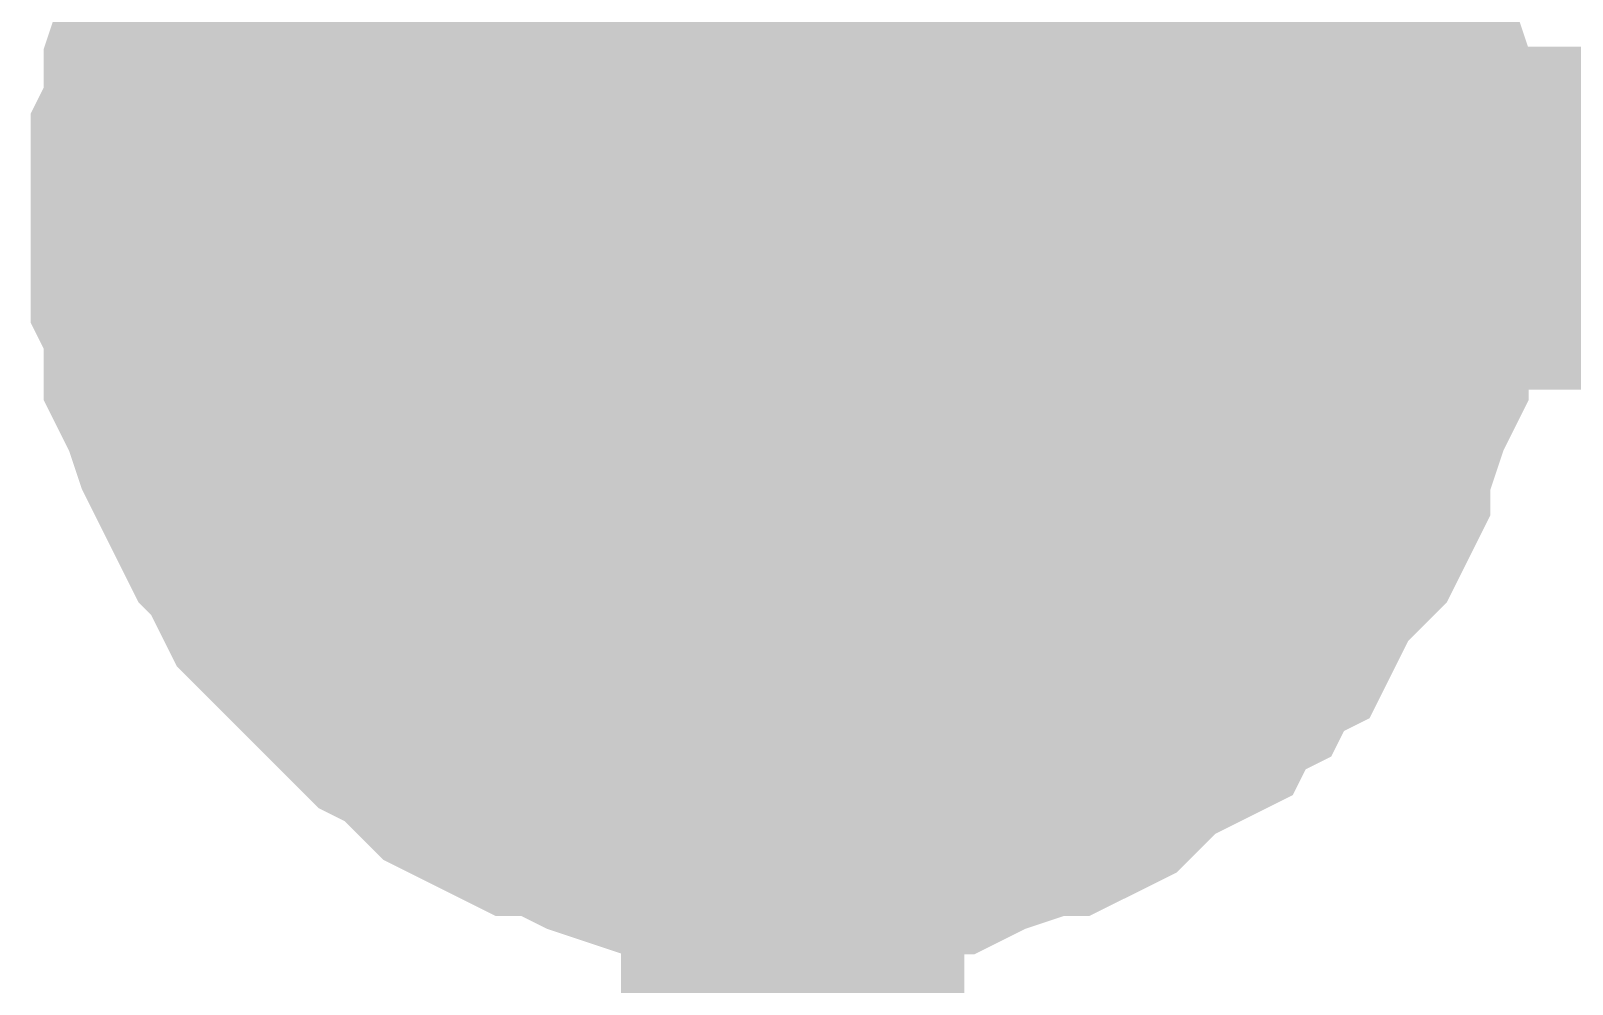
# Model space of a CAD drawing. Header units: inches. Extents: x 0 to 17, y 0 to 11.7.
# Drawn here: x 7.9237 to 7.9767, y 1.5733 to 1.6061 of the extents above; entities that cross this region are included whole.
import ezdxf

# ---------------------------------------------------------------- set-up
doc = ezdxf.new("R2010")
doc.units = ezdxf.units.IN
doc.header["$MEASUREMENT"] = 0
doc.layers.add('Sheet', color=255, linetype='Continuous')

msp = doc.modelspace()

# ---------------------------------------------------------------- linework, layer by layer
at = {"layer": 'Sheet'}
for points in [[(8.349847, 1.699768, 0.0118, 0.0118, 0), (8.349847, 1.599652, 0.0118, 0.0118, 0), (7.949904, 1.599652, 0.0118, 0.0118, 0), (7.949904, 1.699768, 0.0118, 0.0118, 0)], [(7.92962, 1.599652, 0.0118, 0.0118, 0), (7.92962, 1.600534, 0.0118, 0.0118, 0), (7.92962, 1.601857, 0.0118, 0.0118, 0), (7.930061, 1.602739, 0.0118, 0.0118, 0), (7.930061, 1.603621, 0.0118, 0.0118, 0), (7.930061, 1.604503, 0.0118, 0.0118, 0), (7.930502, 1.605826, 0.0118, 0.0118, 0), (7.930943, 1.606708, 0.0118, 0.0118, 0), (7.931384, 1.607591, 0.0118, 0.0118, 0), (7.931825, 1.608473, 0.0118, 0.0118, 0), (7.932266, 1.609355, 0.0118, 0.0118, 0), (7.932707, 1.610237, 0.0118, 0.0118, 0), (7.933148, 1.611119, 0.0118, 0.0118, 0), (7.933589, 1.61156, 0.0118, 0.0118, 0), (7.934471, 1.612442, 0.0118, 0.0118, 0)], [(7.92962, 1.599652, 0.0118, 0.0118, 0), (7.92962, 1.600534, 0.0118, 0.0118, 0), (7.92962, 1.601857, 0.0118, 0.0118, 0), (7.930061, 1.602739, 0.0118, 0.0118, 0), (7.930061, 1.603621, 0.0118, 0.0118, 0), (7.930061, 1.604503, 0.0118, 0.0118, 0), (7.930502, 1.605826, 0.0118, 0.0118, 0), (7.930943, 1.606708, 0.0118, 0.0118, 0), (7.931384, 1.607591, 0.0118, 0.0118, 0), (7.931825, 1.608473, 0.0118, 0.0118, 0), (7.932266, 1.609355, 0.0118, 0.0118, 0), (7.932707, 1.610237, 0.0118, 0.0118, 0), (7.933148, 1.611119, 0.0118, 0.0118, 0), (7.933589, 1.61156, 0.0118, 0.0118, 0), (7.934471, 1.612442, 0.0118, 0.0118, 0)], [(7.92962, 1.599652, 0.0118, 0.0118, 0), (7.92962, 1.600534, 0.0118, 0.0118, 0), (7.92962, 1.601857, 0.0118, 0.0118, 0), (7.930061, 1.602739, 0.0118, 0.0118, 0), (7.930061, 1.603621, 0.0118, 0.0118, 0), (7.930061, 1.604503, 0.0118, 0.0118, 0), (7.930502, 1.605826, 0.0118, 0.0118, 0), (7.930943, 1.606708, 0.0118, 0.0118, 0), (7.931384, 1.607591, 0.0118, 0.0118, 0), (7.931825, 1.608473, 0.0118, 0.0118, 0), (7.932266, 1.609355, 0.0118, 0.0118, 0), (7.932707, 1.610237, 0.0118, 0.0118, 0), (7.933148, 1.611119, 0.0118, 0.0118, 0), (7.933589, 1.61156, 0.0118, 0.0118, 0), (7.934471, 1.612442, 0.0118, 0.0118, 0)], [(7.92962, 1.599652, 0.0118, 0.0118, 0), (7.92962, 1.600534, 0.0118, 0.0118, 0), (7.92962, 1.601857, 0.0118, 0.0118, 0), (7.930061, 1.602739, 0.0118, 0.0118, 0), (7.930061, 1.603621, 0.0118, 0.0118, 0), (7.930061, 1.604503, 0.0118, 0.0118, 0), (7.930502, 1.605826, 0.0118, 0.0118, 0), (7.930943, 1.606708, 0.0118, 0.0118, 0), (7.931384, 1.607591, 0.0118, 0.0118, 0), (7.931825, 1.608473, 0.0118, 0.0118, 0), (7.932266, 1.609355, 0.0118, 0.0118, 0), (7.932707, 1.610237, 0.0118, 0.0118, 0), (7.933148, 1.611119, 0.0118, 0.0118, 0), (7.933589, 1.61156, 0.0118, 0.0118, 0), (7.934471, 1.612442, 0.0118, 0.0118, 0)], [(7.965337, 1.612442, 0.0118, 0.0118, 0), (7.965778, 1.61156, 0.0118, 0.0118, 0), (7.966219, 1.611119, 0.0118, 0.0118, 0), (7.967101, 1.610237, 0.0118, 0.0118, 0), (7.967542, 1.609355, 0.0118, 0.0118, 0), (7.967983, 1.608473, 0.0118, 0.0118, 0), (7.967983, 1.607591, 0.0118, 0.0118, 0), (7.968424, 1.606708, 0.0118, 0.0118, 0), (7.968865, 1.605826, 0.0118, 0.0118, 0), (7.969306, 1.604503, 0.0118, 0.0118, 0), (7.969306, 1.603621, 0.0118, 0.0118, 0), (7.969306, 1.602739, 0.0118, 0.0118, 0), (7.969747, 1.601857, 0.0118, 0.0118, 0), (7.969747, 1.600534, 0.0118, 0.0118, 0), (7.969747, 1.599652, 0.0118, 0.0118, 0)], [(7.965337, 1.612442, 0.0118, 0.0118, 0), (7.965778, 1.61156, 0.0118, 0.0118, 0), (7.966219, 1.611119, 0.0118, 0.0118, 0), (7.967101, 1.610237, 0.0118, 0.0118, 0), (7.967542, 1.609355, 0.0118, 0.0118, 0), (7.967983, 1.608473, 0.0118, 0.0118, 0), (7.967983, 1.607591, 0.0118, 0.0118, 0), (7.968424, 1.606708, 0.0118, 0.0118, 0), (7.968865, 1.605826, 0.0118, 0.0118, 0), (7.969306, 1.604503, 0.0118, 0.0118, 0), (7.969306, 1.603621, 0.0118, 0.0118, 0), (7.969306, 1.602739, 0.0118, 0.0118, 0), (7.969747, 1.601857, 0.0118, 0.0118, 0), (7.969747, 1.600534, 0.0118, 0.0118, 0), (7.969747, 1.599652, 0.0118, 0.0118, 0)], [(7.965337, 1.612442, 0.0118, 0.0118, 0), (7.965778, 1.61156, 0.0118, 0.0118, 0), (7.966219, 1.611119, 0.0118, 0.0118, 0), (7.967101, 1.610237, 0.0118, 0.0118, 0), (7.967542, 1.609355, 0.0118, 0.0118, 0), (7.967983, 1.608473, 0.0118, 0.0118, 0), (7.967983, 1.607591, 0.0118, 0.0118, 0), (7.968424, 1.606708, 0.0118, 0.0118, 0), (7.968865, 1.605826, 0.0118, 0.0118, 0), (7.969306, 1.604503, 0.0118, 0.0118, 0), (7.969306, 1.603621, 0.0118, 0.0118, 0), (7.969306, 1.602739, 0.0118, 0.0118, 0), (7.969747, 1.601857, 0.0118, 0.0118, 0), (7.969747, 1.600534, 0.0118, 0.0118, 0), (7.969747, 1.599652, 0.0118, 0.0118, 0)], [(7.965337, 1.612442, 0.0118, 0.0118, 0), (7.965778, 1.61156, 0.0118, 0.0118, 0), (7.966219, 1.611119, 0.0118, 0.0118, 0), (7.967101, 1.610237, 0.0118, 0.0118, 0), (7.967542, 1.609355, 0.0118, 0.0118, 0), (7.967983, 1.608473, 0.0118, 0.0118, 0), (7.967983, 1.607591, 0.0118, 0.0118, 0), (7.968424, 1.606708, 0.0118, 0.0118, 0), (7.968865, 1.605826, 0.0118, 0.0118, 0), (7.969306, 1.604503, 0.0118, 0.0118, 0), (7.969306, 1.603621, 0.0118, 0.0118, 0), (7.969306, 1.602739, 0.0118, 0.0118, 0), (7.969747, 1.601857, 0.0118, 0.0118, 0), (7.969747, 1.600534, 0.0118, 0.0118, 0), (7.969747, 1.599652, 0.0118, 0.0118, 0)], [(7.92962, 1.599652, 0.0039, 0.0039, 0), (7.92962, 1.600534, 0.0039, 0.0039, 0), (7.92962, 1.601857, 0.0039, 0.0039, 0), (7.930061, 1.602739, 0.0039, 0.0039, 0), (7.930061, 1.603621, 0.0039, 0.0039, 0), (7.930061, 1.604503, 0.0039, 0.0039, 0), (7.930502, 1.605826, 0.0039, 0.0039, 0), (7.930943, 1.606708, 0.0039, 0.0039, 0), (7.931384, 1.607591, 0.0039, 0.0039, 0), (7.931825, 1.608473, 0.0039, 0.0039, 0)], [(7.92962, 1.599652, 0.0039, 0.0039, 0), (7.92962, 1.600534, 0.0039, 0.0039, 0), (7.92962, 1.601857, 0.0039, 0.0039, 0), (7.930061, 1.602739, 0.0039, 0.0039, 0), (7.930061, 1.603621, 0.0039, 0.0039, 0), (7.930061, 1.604503, 0.0039, 0.0039, 0), (7.930502, 1.605826, 0.0039, 0.0039, 0), (7.930943, 1.606708, 0.0039, 0.0039, 0), (7.931384, 1.607591, 0.0039, 0.0039, 0), (7.931825, 1.608473, 0.0039, 0.0039, 0)], [(7.92962, 1.599652, 0.0039, 0.0039, 0), (7.92962, 1.600534, 0.0039, 0.0039, 0), (7.92962, 1.601857, 0.0039, 0.0039, 0), (7.930061, 1.602739, 0.0039, 0.0039, 0), (7.930061, 1.603621, 0.0039, 0.0039, 0), (7.930061, 1.604503, 0.0039, 0.0039, 0), (7.930502, 1.605826, 0.0039, 0.0039, 0), (7.930943, 1.606708, 0.0039, 0.0039, 0), (7.931384, 1.607591, 0.0039, 0.0039, 0), (7.931825, 1.608473, 0.0039, 0.0039, 0)], [(7.92962, 1.599652, 0.0039, 0.0039, 0), (7.92962, 1.600534, 0.0039, 0.0039, 0), (7.92962, 1.601857, 0.0039, 0.0039, 0), (7.930061, 1.602739, 0.0039, 0.0039, 0), (7.930061, 1.603621, 0.0039, 0.0039, 0), (7.930061, 1.604503, 0.0039, 0.0039, 0), (7.930502, 1.605826, 0.0039, 0.0039, 0), (7.930943, 1.606708, 0.0039, 0.0039, 0), (7.931384, 1.607591, 0.0039, 0.0039, 0), (7.931825, 1.608473, 0.0039, 0.0039, 0)], [(7.967983, 1.608473, 0.0039, 0.0039, 0), (7.967983, 1.607591, 0.0039, 0.0039, 0), (7.968424, 1.606708, 0.0039, 0.0039, 0), (7.968865, 1.605826, 0.0039, 0.0039, 0), (7.969306, 1.604503, 0.0039, 0.0039, 0), (7.969306, 1.603621, 0.0039, 0.0039, 0), (7.969306, 1.602739, 0.0039, 0.0039, 0), (7.969747, 1.601857, 0.0039, 0.0039, 0), (7.969747, 1.600534, 0.0039, 0.0039, 0), (7.969747, 1.599652, 0.0039, 0.0039, 0)], [(7.967983, 1.608473, 0.0039, 0.0039, 0), (7.967983, 1.607591, 0.0039, 0.0039, 0), (7.968424, 1.606708, 0.0039, 0.0039, 0), (7.968865, 1.605826, 0.0039, 0.0039, 0), (7.969306, 1.604503, 0.0039, 0.0039, 0), (7.969306, 1.603621, 0.0039, 0.0039, 0), (7.969306, 1.602739, 0.0039, 0.0039, 0), (7.969747, 1.601857, 0.0039, 0.0039, 0), (7.969747, 1.600534, 0.0039, 0.0039, 0), (7.969747, 1.599652, 0.0039, 0.0039, 0)], [(7.967983, 1.608473, 0.0039, 0.0039, 0), (7.967983, 1.607591, 0.0039, 0.0039, 0), (7.968424, 1.606708, 0.0039, 0.0039, 0), (7.968865, 1.605826, 0.0039, 0.0039, 0), (7.969306, 1.604503, 0.0039, 0.0039, 0), (7.969306, 1.603621, 0.0039, 0.0039, 0), (7.969306, 1.602739, 0.0039, 0.0039, 0), (7.969747, 1.601857, 0.0039, 0.0039, 0), (7.969747, 1.600534, 0.0039, 0.0039, 0), (7.969747, 1.599652, 0.0039, 0.0039, 0)], [(7.967983, 1.608473, 0.0039, 0.0039, 0), (7.967983, 1.607591, 0.0039, 0.0039, 0), (7.968424, 1.606708, 0.0039, 0.0039, 0), (7.968865, 1.605826, 0.0039, 0.0039, 0), (7.969306, 1.604503, 0.0039, 0.0039, 0), (7.969306, 1.603621, 0.0039, 0.0039, 0), (7.969306, 1.602739, 0.0039, 0.0039, 0), (7.969747, 1.601857, 0.0039, 0.0039, 0), (7.969747, 1.600534, 0.0039, 0.0039, 0), (7.969747, 1.599652, 0.0039, 0.0039, 0)], [(7.949904, 1.579805, 0.0118, 0.0118, 0), (7.949022, 1.579805, 0.0118, 0.0118, 0), (7.947699, 1.579805, 0.0118, 0.0118, 0), (7.946817, 1.580246, 0.0118, 0.0118, 0), (7.945936, 1.580246, 0.0118, 0.0118, 0), (7.945054, 1.580246, 0.0118, 0.0118, 0), (7.943731, 1.580687, 0.0118, 0.0118, 0), (7.942849, 1.581128, 0.0118, 0.0118, 0), (7.941967, 1.581569, 0.0118, 0.0118, 0), (7.941085, 1.581569, 0.0118, 0.0118, 0), (7.940203, 1.58201, 0.0118, 0.0118, 0), (7.939321, 1.582451, 0.0118, 0.0118, 0), (7.938439, 1.583333, 0.0118, 0.0118, 0), (7.937998, 1.583774, 0.0118, 0.0118, 0), (7.937117, 1.584215, 0.0118, 0.0118, 0), (7.936235, 1.585097, 0.0118, 0.0118, 0), (7.935794, 1.585539, 0.0118, 0.0118, 0), (7.934912, 1.586421, 0.0118, 0.0118, 0), (7.934471, 1.586862, 0.0118, 0.0118, 0), (7.933589, 1.587744, 0.0118, 0.0118, 0), (7.933148, 1.588626, 0.0118, 0.0118, 0), (7.932707, 1.589508, 0.0118, 0.0118, 0), (7.932266, 1.589949, 0.0118, 0.0118, 0), (7.931825, 1.590831, 0.0118, 0.0118, 0), (7.931384, 1.591713, 0.0118, 0.0118, 0), (7.930943, 1.592595, 0.0118, 0.0118, 0), (7.930502, 1.593918, 0.0118, 0.0118, 0), (7.930061, 1.5948, 0.0118, 0.0118, 0), (7.930061, 1.595682, 0.0118, 0.0118, 0), (7.930061, 1.596565, 0.0118, 0.0118, 0), (7.92962, 1.597447, 0.0118, 0.0118, 0), (7.92962, 1.59877, 0.0118, 0.0118, 0), (7.92962, 1.599652, 0.0118, 0.0118, 0)], [(7.92962, 1.599652, 0.0118, 0.0118, 0), (7.92962, 1.599652, 0.0118, 0.0118, 0)], [(7.949904, 1.579805, 0.0118, 0.0118, 0), (7.949022, 1.579805, 0.0118, 0.0118, 0), (7.947699, 1.579805, 0.0118, 0.0118, 0), (7.946817, 1.580246, 0.0118, 0.0118, 0), (7.945936, 1.580246, 0.0118, 0.0118, 0), (7.945054, 1.580246, 0.0118, 0.0118, 0), (7.943731, 1.580687, 0.0118, 0.0118, 0), (7.942849, 1.581128, 0.0118, 0.0118, 0), (7.941967, 1.581569, 0.0118, 0.0118, 0), (7.941085, 1.581569, 0.0118, 0.0118, 0), (7.940203, 1.58201, 0.0118, 0.0118, 0), (7.939321, 1.582451, 0.0118, 0.0118, 0), (7.938439, 1.583333, 0.0118, 0.0118, 0), (7.937998, 1.583774, 0.0118, 0.0118, 0), (7.937117, 1.584215, 0.0118, 0.0118, 0), (7.936235, 1.585097, 0.0118, 0.0118, 0), (7.935794, 1.585539, 0.0118, 0.0118, 0), (7.934912, 1.586421, 0.0118, 0.0118, 0), (7.934471, 1.586862, 0.0118, 0.0118, 0), (7.933589, 1.587744, 0.0118, 0.0118, 0), (7.933148, 1.588626, 0.0118, 0.0118, 0), (7.932707, 1.589508, 0.0118, 0.0118, 0), (7.932266, 1.589949, 0.0118, 0.0118, 0), (7.931825, 1.590831, 0.0118, 0.0118, 0), (7.931384, 1.591713, 0.0118, 0.0118, 0), (7.930943, 1.592595, 0.0118, 0.0118, 0), (7.930502, 1.593918, 0.0118, 0.0118, 0), (7.930061, 1.5948, 0.0118, 0.0118, 0), (7.930061, 1.595682, 0.0118, 0.0118, 0), (7.930061, 1.596565, 0.0118, 0.0118, 0), (7.92962, 1.597447, 0.0118, 0.0118, 0), (7.92962, 1.59877, 0.0118, 0.0118, 0), (7.92962, 1.599652, 0.0118, 0.0118, 0)], [(7.92962, 1.599652, 0.0118, 0.0118, 0), (7.92962, 1.599652, 0.0118, 0.0118, 0)], [(7.949904, 1.579805, 0.0118, 0.0118, 0), (7.949022, 1.579805, 0.0118, 0.0118, 0), (7.947699, 1.579805, 0.0118, 0.0118, 0), (7.946817, 1.580246, 0.0118, 0.0118, 0), (7.945936, 1.580246, 0.0118, 0.0118, 0), (7.945054, 1.580246, 0.0118, 0.0118, 0), (7.943731, 1.580687, 0.0118, 0.0118, 0), (7.942849, 1.581128, 0.0118, 0.0118, 0), (7.941967, 1.581569, 0.0118, 0.0118, 0), (7.941085, 1.581569, 0.0118, 0.0118, 0), (7.940203, 1.58201, 0.0118, 0.0118, 0), (7.939321, 1.582451, 0.0118, 0.0118, 0), (7.938439, 1.583333, 0.0118, 0.0118, 0), (7.937998, 1.583774, 0.0118, 0.0118, 0), (7.937117, 1.584215, 0.0118, 0.0118, 0), (7.936235, 1.585097, 0.0118, 0.0118, 0), (7.935794, 1.585539, 0.0118, 0.0118, 0), (7.934912, 1.586421, 0.0118, 0.0118, 0), (7.934471, 1.586862, 0.0118, 0.0118, 0), (7.933589, 1.587744, 0.0118, 0.0118, 0), (7.933148, 1.588626, 0.0118, 0.0118, 0), (7.932707, 1.589508, 0.0118, 0.0118, 0), (7.932266, 1.589949, 0.0118, 0.0118, 0), (7.931825, 1.590831, 0.0118, 0.0118, 0), (7.931384, 1.591713, 0.0118, 0.0118, 0), (7.930943, 1.592595, 0.0118, 0.0118, 0), (7.930502, 1.593918, 0.0118, 0.0118, 0), (7.930061, 1.5948, 0.0118, 0.0118, 0), (7.930061, 1.595682, 0.0118, 0.0118, 0), (7.930061, 1.596565, 0.0118, 0.0118, 0), (7.92962, 1.597447, 0.0118, 0.0118, 0), (7.92962, 1.59877, 0.0118, 0.0118, 0), (7.92962, 1.599652, 0.0118, 0.0118, 0)], [(7.92962, 1.599652, 0.0118, 0.0118, 0), (7.92962, 1.599652, 0.0118, 0.0118, 0)], [(7.949904, 1.579805, 0.0118, 0.0118, 0), (7.949022, 1.579805, 0.0118, 0.0118, 0), (7.947699, 1.579805, 0.0118, 0.0118, 0), (7.946817, 1.580246, 0.0118, 0.0118, 0), (7.945936, 1.580246, 0.0118, 0.0118, 0), (7.945054, 1.580246, 0.0118, 0.0118, 0), (7.943731, 1.580687, 0.0118, 0.0118, 0), (7.942849, 1.581128, 0.0118, 0.0118, 0), (7.941967, 1.581569, 0.0118, 0.0118, 0), (7.941085, 1.581569, 0.0118, 0.0118, 0), (7.940203, 1.58201, 0.0118, 0.0118, 0), (7.939321, 1.582451, 0.0118, 0.0118, 0), (7.938439, 1.583333, 0.0118, 0.0118, 0), (7.937998, 1.583774, 0.0118, 0.0118, 0), (7.937117, 1.584215, 0.0118, 0.0118, 0), (7.936235, 1.585097, 0.0118, 0.0118, 0), (7.935794, 1.585539, 0.0118, 0.0118, 0), (7.934912, 1.586421, 0.0118, 0.0118, 0), (7.934471, 1.586862, 0.0118, 0.0118, 0), (7.933589, 1.587744, 0.0118, 0.0118, 0), (7.933148, 1.588626, 0.0118, 0.0118, 0), (7.932707, 1.589508, 0.0118, 0.0118, 0), (7.932266, 1.589949, 0.0118, 0.0118, 0), (7.931825, 1.590831, 0.0118, 0.0118, 0), (7.931384, 1.591713, 0.0118, 0.0118, 0), (7.930943, 1.592595, 0.0118, 0.0118, 0), (7.930502, 1.593918, 0.0118, 0.0118, 0), (7.930061, 1.5948, 0.0118, 0.0118, 0), (7.930061, 1.595682, 0.0118, 0.0118, 0), (7.930061, 1.596565, 0.0118, 0.0118, 0), (7.92962, 1.597447, 0.0118, 0.0118, 0), (7.92962, 1.59877, 0.0118, 0.0118, 0), (7.92962, 1.599652, 0.0118, 0.0118, 0)], [(7.92962, 1.599652, 0.0118, 0.0118, 0), (7.92962, 1.599652, 0.0118, 0.0118, 0)], [(7.949904, 1.599652, 0.0118, 0.0118, 0), (7.949904, 1.499977, 0.0118, 0.0118, 0)], [(7.969747, 1.599652, 0.0118, 0.0118, 0), (7.969747, 1.59877, 0.0118, 0.0118, 0), (7.969747, 1.597447, 0.0118, 0.0118, 0), (7.969306, 1.596565, 0.0118, 0.0118, 0), (7.969306, 1.595682, 0.0118, 0.0118, 0), (7.969306, 1.5948, 0.0118, 0.0118, 0), (7.968865, 1.593918, 0.0118, 0.0118, 0), (7.968424, 1.592595, 0.0118, 0.0118, 0), (7.967983, 1.591713, 0.0118, 0.0118, 0), (7.967983, 1.590831, 0.0118, 0.0118, 0), (7.967542, 1.589949, 0.0118, 0.0118, 0), (7.967101, 1.589508, 0.0118, 0.0118, 0), (7.966219, 1.588626, 0.0118, 0.0118, 0), (7.965778, 1.587744, 0.0118, 0.0118, 0), (7.965337, 1.586862, 0.0118, 0.0118, 0), (7.964456, 1.586421, 0.0118, 0.0118, 0), (7.964015, 1.585539, 0.0118, 0.0118, 0), (7.963133, 1.585097, 0.0118, 0.0118, 0), (7.962692, 1.584215, 0.0118, 0.0118, 0), (7.96181, 1.583774, 0.0118, 0.0118, 0), (7.960928, 1.583333, 0.0118, 0.0118, 0), (7.960046, 1.582451, 0.0118, 0.0118, 0), (7.959605, 1.58201, 0.0118, 0.0118, 0), (7.958723, 1.581569, 0.0118, 0.0118, 0), (7.957841, 1.581569, 0.0118, 0.0118, 0), (7.956959, 1.581128, 0.0118, 0.0118, 0), (7.955637, 1.580687, 0.0118, 0.0118, 0), (7.954755, 1.580246, 0.0118, 0.0118, 0), (7.953873, 1.580246, 0.0118, 0.0118, 0), (7.952991, 1.580246, 0.0118, 0.0118, 0), (7.952109, 1.579805, 0.0118, 0.0118, 0), (7.950786, 1.579805, 0.0118, 0.0118, 0), (7.949904, 1.579805, 0.0118, 0.0118, 0)], [(7.969747, 1.599652, 0.0118, 0.0118, 0), (7.969747, 1.59877, 0.0118, 0.0118, 0), (7.969747, 1.597447, 0.0118, 0.0118, 0), (7.969306, 1.596565, 0.0118, 0.0118, 0), (7.969306, 1.595682, 0.0118, 0.0118, 0), (7.969306, 1.5948, 0.0118, 0.0118, 0), (7.968865, 1.593918, 0.0118, 0.0118, 0), (7.968424, 1.592595, 0.0118, 0.0118, 0), (7.967983, 1.591713, 0.0118, 0.0118, 0), (7.967983, 1.590831, 0.0118, 0.0118, 0), (7.967542, 1.589949, 0.0118, 0.0118, 0), (7.967101, 1.589508, 0.0118, 0.0118, 0), (7.966219, 1.588626, 0.0118, 0.0118, 0), (7.965778, 1.587744, 0.0118, 0.0118, 0), (7.965337, 1.586862, 0.0118, 0.0118, 0), (7.964456, 1.586421, 0.0118, 0.0118, 0), (7.964015, 1.585539, 0.0118, 0.0118, 0), (7.963133, 1.585097, 0.0118, 0.0118, 0), (7.962692, 1.584215, 0.0118, 0.0118, 0), (7.96181, 1.583774, 0.0118, 0.0118, 0), (7.960928, 1.583333, 0.0118, 0.0118, 0), (7.960046, 1.582451, 0.0118, 0.0118, 0), (7.959605, 1.58201, 0.0118, 0.0118, 0), (7.958723, 1.581569, 0.0118, 0.0118, 0), (7.957841, 1.581569, 0.0118, 0.0118, 0), (7.956959, 1.581128, 0.0118, 0.0118, 0), (7.955637, 1.580687, 0.0118, 0.0118, 0), (7.954755, 1.580246, 0.0118, 0.0118, 0), (7.953873, 1.580246, 0.0118, 0.0118, 0), (7.952991, 1.580246, 0.0118, 0.0118, 0), (7.952109, 1.579805, 0.0118, 0.0118, 0), (7.950786, 1.579805, 0.0118, 0.0118, 0), (7.949904, 1.579805, 0.0118, 0.0118, 0)], [(7.969747, 1.599652, 0.0118, 0.0118, 0), (7.969747, 1.59877, 0.0118, 0.0118, 0), (7.969747, 1.597447, 0.0118, 0.0118, 0), (7.969306, 1.596565, 0.0118, 0.0118, 0), (7.969306, 1.595682, 0.0118, 0.0118, 0), (7.969306, 1.5948, 0.0118, 0.0118, 0), (7.968865, 1.593918, 0.0118, 0.0118, 0), (7.968424, 1.592595, 0.0118, 0.0118, 0), (7.967983, 1.591713, 0.0118, 0.0118, 0), (7.967983, 1.590831, 0.0118, 0.0118, 0), (7.967542, 1.589949, 0.0118, 0.0118, 0), (7.967101, 1.589508, 0.0118, 0.0118, 0), (7.966219, 1.588626, 0.0118, 0.0118, 0), (7.965778, 1.587744, 0.0118, 0.0118, 0), (7.965337, 1.586862, 0.0118, 0.0118, 0), (7.964456, 1.586421, 0.0118, 0.0118, 0), (7.964015, 1.585539, 0.0118, 0.0118, 0), (7.963133, 1.585097, 0.0118, 0.0118, 0), (7.962692, 1.584215, 0.0118, 0.0118, 0), (7.96181, 1.583774, 0.0118, 0.0118, 0), (7.960928, 1.583333, 0.0118, 0.0118, 0), (7.960046, 1.582451, 0.0118, 0.0118, 0), (7.959605, 1.58201, 0.0118, 0.0118, 0), (7.958723, 1.581569, 0.0118, 0.0118, 0), (7.957841, 1.581569, 0.0118, 0.0118, 0), (7.956959, 1.581128, 0.0118, 0.0118, 0), (7.955637, 1.580687, 0.0118, 0.0118, 0), (7.954755, 1.580246, 0.0118, 0.0118, 0), (7.953873, 1.580246, 0.0118, 0.0118, 0), (7.952991, 1.580246, 0.0118, 0.0118, 0), (7.952109, 1.579805, 0.0118, 0.0118, 0), (7.950786, 1.579805, 0.0118, 0.0118, 0), (7.949904, 1.579805, 0.0118, 0.0118, 0)], [(7.969747, 1.599652, 0.0118, 0.0118, 0), (7.969747, 1.59877, 0.0118, 0.0118, 0), (7.969747, 1.597447, 0.0118, 0.0118, 0), (7.969306, 1.596565, 0.0118, 0.0118, 0), (7.969306, 1.595682, 0.0118, 0.0118, 0), (7.969306, 1.5948, 0.0118, 0.0118, 0), (7.968865, 1.593918, 0.0118, 0.0118, 0), (7.968424, 1.592595, 0.0118, 0.0118, 0), (7.967983, 1.591713, 0.0118, 0.0118, 0), (7.967983, 1.590831, 0.0118, 0.0118, 0), (7.967542, 1.589949, 0.0118, 0.0118, 0), (7.967101, 1.589508, 0.0118, 0.0118, 0), (7.966219, 1.588626, 0.0118, 0.0118, 0), (7.965778, 1.587744, 0.0118, 0.0118, 0), (7.965337, 1.586862, 0.0118, 0.0118, 0), (7.964456, 1.586421, 0.0118, 0.0118, 0), (7.964015, 1.585539, 0.0118, 0.0118, 0), (7.963133, 1.585097, 0.0118, 0.0118, 0), (7.962692, 1.584215, 0.0118, 0.0118, 0), (7.96181, 1.583774, 0.0118, 0.0118, 0), (7.960928, 1.583333, 0.0118, 0.0118, 0), (7.960046, 1.582451, 0.0118, 0.0118, 0), (7.959605, 1.58201, 0.0118, 0.0118, 0), (7.958723, 1.581569, 0.0118, 0.0118, 0), (7.957841, 1.581569, 0.0118, 0.0118, 0), (7.956959, 1.581128, 0.0118, 0.0118, 0), (7.955637, 1.580687, 0.0118, 0.0118, 0), (7.954755, 1.580246, 0.0118, 0.0118, 0), (7.953873, 1.580246, 0.0118, 0.0118, 0), (7.952991, 1.580246, 0.0118, 0.0118, 0), (7.952109, 1.579805, 0.0118, 0.0118, 0), (7.950786, 1.579805, 0.0118, 0.0118, 0), (7.949904, 1.579805, 0.0118, 0.0118, 0)], [(7.969747, 1.599652, 0.0118, 0.0118, 0), (7.969747, 1.599652, 0.0118, 0.0118, 0), (7.969747, 1.599652, 0.0118, 0.0118, 0), (7.969747, 1.599652, 0.0118, 0.0118, 0), (7.969747, 1.599652, 0.0118, 0.0118, 0), (7.969747, 1.599652, 0.0118, 0.0118, 0), (7.969747, 1.599652, 0.0118, 0.0118, 0), (7.969747, 1.599652, 0.0118, 0.0118, 0), (7.969747, 1.599652, 0.0118, 0.0118, 0), (7.969747, 1.599652, 0.0118, 0.0118, 0), (7.969747, 1.599652, 0.0118, 0.0118, 0), (7.969747, 1.599652, 0.0118, 0.0118, 0), (7.969747, 1.599652, 0.0118, 0.0118, 0), (7.969747, 1.599652, 0.0118, 0.0118, 0), (7.969747, 1.599652, 0.0118, 0.0118, 0), (7.969747, 1.599652, 0.0118, 0.0118, 0), (7.969747, 1.599652, 0.0118, 0.0118, 0), (7.969747, 1.599652, 0.0118, 0.0118, 0), (7.969747, 1.599652, 0.0118, 0.0118, 0), (7.969747, 1.599652, 0.0118, 0.0118, 0), (7.969747, 1.599652, 0.0118, 0.0118, 0), (7.969747, 1.599652, 0.0118, 0.0118, 0), (7.969747, 1.599652, 0.0118, 0.0118, 0), (7.969747, 1.599652, 0.0118, 0.0118, 0), (7.969747, 1.599652, 0.0118, 0.0118, 0), (7.969747, 1.599652, 0.0118, 0.0118, 0), (7.969747, 1.599652, 0.0118, 0.0118, 0), (7.969747, 1.599652, 0.0118, 0.0118, 0), (7.969747, 1.599652, 0.0118, 0.0118, 0), (7.969747, 1.599652, 0.0118, 0.0118, 0), (7.969747, 1.599652, 0.0118, 0.0118, 0), (7.969747, 1.599652, 0.0118, 0.0118, 0), (7.969747, 1.599652, 0.0118, 0.0118, 0)], [(7.969747, 1.599652, 0.0118, 0.0118, 0), (7.969747, 1.599652, 0.0118, 0.0118, 0)], [(7.969747, 1.599652, 0.0118, 0.0118, 0), (7.969747, 1.599652, 0.0118, 0.0118, 0), (7.969747, 1.599652, 0.0118, 0.0118, 0), (7.969747, 1.599652, 0.0118, 0.0118, 0), (7.969747, 1.599652, 0.0118, 0.0118, 0), (7.969747, 1.599652, 0.0118, 0.0118, 0), (7.969747, 1.599652, 0.0118, 0.0118, 0), (7.969747, 1.599652, 0.0118, 0.0118, 0), (7.969747, 1.599652, 0.0118, 0.0118, 0), (7.969747, 1.599652, 0.0118, 0.0118, 0), (7.969747, 1.599652, 0.0118, 0.0118, 0), (7.969747, 1.599652, 0.0118, 0.0118, 0), (7.969747, 1.599652, 0.0118, 0.0118, 0), (7.969747, 1.599652, 0.0118, 0.0118, 0), (7.969747, 1.599652, 0.0118, 0.0118, 0), (7.969747, 1.599652, 0.0118, 0.0118, 0), (7.969747, 1.599652, 0.0118, 0.0118, 0), (7.969747, 1.599652, 0.0118, 0.0118, 0), (7.969747, 1.599652, 0.0118, 0.0118, 0), (7.969747, 1.599652, 0.0118, 0.0118, 0), (7.969747, 1.599652, 0.0118, 0.0118, 0), (7.969747, 1.599652, 0.0118, 0.0118, 0), (7.969747, 1.599652, 0.0118, 0.0118, 0), (7.969747, 1.599652, 0.0118, 0.0118, 0), (7.969747, 1.599652, 0.0118, 0.0118, 0), (7.969747, 1.599652, 0.0118, 0.0118, 0), (7.969747, 1.599652, 0.0118, 0.0118, 0), (7.969747, 1.599652, 0.0118, 0.0118, 0), (7.969747, 1.599652, 0.0118, 0.0118, 0), (7.969747, 1.599652, 0.0118, 0.0118, 0), (7.969747, 1.599652, 0.0118, 0.0118, 0), (7.969747, 1.599652, 0.0118, 0.0118, 0), (7.969747, 1.599652, 0.0118, 0.0118, 0)], [(7.969747, 1.599652, 0.0118, 0.0118, 0), (7.969747, 1.599652, 0.0118, 0.0118, 0)], [(7.969747, 1.599652, 0.0118, 0.0118, 0), (7.969747, 1.599652, 0.0118, 0.0118, 0), (7.969747, 1.599652, 0.0118, 0.0118, 0), (7.969747, 1.599652, 0.0118, 0.0118, 0), (7.969747, 1.599652, 0.0118, 0.0118, 0), (7.969747, 1.599652, 0.0118, 0.0118, 0), (7.969747, 1.599652, 0.0118, 0.0118, 0), (7.969747, 1.599652, 0.0118, 0.0118, 0), (7.969747, 1.599652, 0.0118, 0.0118, 0), (7.969747, 1.599652, 0.0118, 0.0118, 0), (7.969747, 1.599652, 0.0118, 0.0118, 0), (7.969747, 1.599652, 0.0118, 0.0118, 0), (7.969747, 1.599652, 0.0118, 0.0118, 0), (7.969747, 1.599652, 0.0118, 0.0118, 0), (7.969747, 1.599652, 0.0118, 0.0118, 0), (7.969747, 1.599652, 0.0118, 0.0118, 0), (7.969747, 1.599652, 0.0118, 0.0118, 0), (7.969747, 1.599652, 0.0118, 0.0118, 0), (7.969747, 1.599652, 0.0118, 0.0118, 0), (7.969747, 1.599652, 0.0118, 0.0118, 0), (7.969747, 1.599652, 0.0118, 0.0118, 0), (7.969747, 1.599652, 0.0118, 0.0118, 0), (7.969747, 1.599652, 0.0118, 0.0118, 0), (7.969747, 1.599652, 0.0118, 0.0118, 0), (7.969747, 1.599652, 0.0118, 0.0118, 0), (7.969747, 1.599652, 0.0118, 0.0118, 0), (7.969747, 1.599652, 0.0118, 0.0118, 0), (7.969747, 1.599652, 0.0118, 0.0118, 0), (7.969747, 1.599652, 0.0118, 0.0118, 0), (7.969747, 1.599652, 0.0118, 0.0118, 0), (7.969747, 1.599652, 0.0118, 0.0118, 0), (7.969747, 1.599652, 0.0118, 0.0118, 0), (7.969747, 1.599652, 0.0118, 0.0118, 0)], [(7.969747, 1.599652, 0.0118, 0.0118, 0), (7.969747, 1.599652, 0.0118, 0.0118, 0)], [(7.969747, 1.599652, 0.0118, 0.0118, 0), (7.969747, 1.599652, 0.0118, 0.0118, 0), (7.969747, 1.599652, 0.0118, 0.0118, 0), (7.969747, 1.599652, 0.0118, 0.0118, 0), (7.969747, 1.599652, 0.0118, 0.0118, 0), (7.969747, 1.599652, 0.0118, 0.0118, 0), (7.969747, 1.599652, 0.0118, 0.0118, 0), (7.969747, 1.599652, 0.0118, 0.0118, 0), (7.969747, 1.599652, 0.0118, 0.0118, 0), (7.969747, 1.599652, 0.0118, 0.0118, 0), (7.969747, 1.599652, 0.0118, 0.0118, 0), (7.969747, 1.599652, 0.0118, 0.0118, 0), (7.969747, 1.599652, 0.0118, 0.0118, 0), (7.969747, 1.599652, 0.0118, 0.0118, 0), (7.969747, 1.599652, 0.0118, 0.0118, 0), (7.969747, 1.599652, 0.0118, 0.0118, 0), (7.969747, 1.599652, 0.0118, 0.0118, 0), (7.969747, 1.599652, 0.0118, 0.0118, 0), (7.969747, 1.599652, 0.0118, 0.0118, 0), (7.969747, 1.599652, 0.0118, 0.0118, 0), (7.969747, 1.599652, 0.0118, 0.0118, 0), (7.969747, 1.599652, 0.0118, 0.0118, 0), (7.969747, 1.599652, 0.0118, 0.0118, 0), (7.969747, 1.599652, 0.0118, 0.0118, 0), (7.969747, 1.599652, 0.0118, 0.0118, 0), (7.969747, 1.599652, 0.0118, 0.0118, 0), (7.969747, 1.599652, 0.0118, 0.0118, 0), (7.969747, 1.599652, 0.0118, 0.0118, 0), (7.969747, 1.599652, 0.0118, 0.0118, 0), (7.969747, 1.599652, 0.0118, 0.0118, 0), (7.969747, 1.599652, 0.0118, 0.0118, 0), (7.969747, 1.599652, 0.0118, 0.0118, 0), (7.969747, 1.599652, 0.0118, 0.0118, 0)], [(7.969747, 1.599652, 0.0118, 0.0118, 0), (7.969747, 1.599652, 0.0118, 0.0118, 0)], [(7.949904, 1.579805, 0.0039, 0.0039, 0), (7.949022, 1.579805, 0.0039, 0.0039, 0), (7.947699, 1.579805, 0.0039, 0.0039, 0), (7.946817, 1.580246, 0.0039, 0.0039, 0), (7.945936, 1.580246, 0.0039, 0.0039, 0), (7.945054, 1.580246, 0.0039, 0.0039, 0), (7.943731, 1.580687, 0.0039, 0.0039, 0), (7.942849, 1.581128, 0.0039, 0.0039, 0), (7.941967, 1.581569, 0.0039, 0.0039, 0), (7.941085, 1.581569, 0.0039, 0.0039, 0), (7.940203, 1.58201, 0.0039, 0.0039, 0), (7.939321, 1.582451, 0.0039, 0.0039, 0), (7.938439, 1.583333, 0.0039, 0.0039, 0), (7.937998, 1.583774, 0.0039, 0.0039, 0), (7.937117, 1.584215, 0.0039, 0.0039, 0), (7.936235, 1.585097, 0.0039, 0.0039, 0), (7.935794, 1.585539, 0.0039, 0.0039, 0), (7.934912, 1.586421, 0.0039, 0.0039, 0), (7.934471, 1.586862, 0.0039, 0.0039, 0), (7.933589, 1.587744, 0.0039, 0.0039, 0), (7.933148, 1.588626, 0.0039, 0.0039, 0), (7.932707, 1.589508, 0.0039, 0.0039, 0), (7.932266, 1.589949, 0.0039, 0.0039, 0), (7.931825, 1.590831, 0.0039, 0.0039, 0), (7.931384, 1.591713, 0.0039, 0.0039, 0), (7.930943, 1.592595, 0.0039, 0.0039, 0), (7.930502, 1.593918, 0.0039, 0.0039, 0), (7.930061, 1.5948, 0.0039, 0.0039, 0), (7.930061, 1.595682, 0.0039, 0.0039, 0), (7.930061, 1.596565, 0.0039, 0.0039, 0), (7.92962, 1.597447, 0.0039, 0.0039, 0), (7.92962, 1.59877, 0.0039, 0.0039, 0), (7.92962, 1.599652, 0.0039, 0.0039, 0)], [(7.92962, 1.599652, 0.0039, 0.0039, 0), (7.92962, 1.599652, 0.0039, 0.0039, 0)], [(7.949904, 1.579805, 0.0039, 0.0039, 0), (7.949022, 1.579805, 0.0039, 0.0039, 0), (7.947699, 1.579805, 0.0039, 0.0039, 0), (7.946817, 1.580246, 0.0039, 0.0039, 0), (7.945936, 1.580246, 0.0039, 0.0039, 0), (7.945054, 1.580246, 0.0039, 0.0039, 0), (7.943731, 1.580687, 0.0039, 0.0039, 0), (7.942849, 1.581128, 0.0039, 0.0039, 0), (7.941967, 1.581569, 0.0039, 0.0039, 0), (7.941085, 1.581569, 0.0039, 0.0039, 0), (7.940203, 1.58201, 0.0039, 0.0039, 0), (7.939321, 1.582451, 0.0039, 0.0039, 0), (7.938439, 1.583333, 0.0039, 0.0039, 0), (7.937998, 1.583774, 0.0039, 0.0039, 0), (7.937117, 1.584215, 0.0039, 0.0039, 0), (7.936235, 1.585097, 0.0039, 0.0039, 0), (7.935794, 1.585539, 0.0039, 0.0039, 0), (7.934912, 1.586421, 0.0039, 0.0039, 0), (7.934471, 1.586862, 0.0039, 0.0039, 0), (7.933589, 1.587744, 0.0039, 0.0039, 0), (7.933148, 1.588626, 0.0039, 0.0039, 0), (7.932707, 1.589508, 0.0039, 0.0039, 0), (7.932266, 1.589949, 0.0039, 0.0039, 0), (7.931825, 1.590831, 0.0039, 0.0039, 0), (7.931384, 1.591713, 0.0039, 0.0039, 0), (7.930943, 1.592595, 0.0039, 0.0039, 0), (7.930502, 1.593918, 0.0039, 0.0039, 0), (7.930061, 1.5948, 0.0039, 0.0039, 0), (7.930061, 1.595682, 0.0039, 0.0039, 0), (7.930061, 1.596565, 0.0039, 0.0039, 0), (7.92962, 1.597447, 0.0039, 0.0039, 0), (7.92962, 1.59877, 0.0039, 0.0039, 0), (7.92962, 1.599652, 0.0039, 0.0039, 0)], [(7.92962, 1.599652, 0.0039, 0.0039, 0), (7.92962, 1.599652, 0.0039, 0.0039, 0)], [(7.949904, 1.579805, 0.0039, 0.0039, 0), (7.949022, 1.579805, 0.0039, 0.0039, 0), (7.947699, 1.579805, 0.0039, 0.0039, 0), (7.946817, 1.580246, 0.0039, 0.0039, 0), (7.945936, 1.580246, 0.0039, 0.0039, 0), (7.945054, 1.580246, 0.0039, 0.0039, 0), (7.943731, 1.580687, 0.0039, 0.0039, 0), (7.942849, 1.581128, 0.0039, 0.0039, 0), (7.941967, 1.581569, 0.0039, 0.0039, 0), (7.941085, 1.581569, 0.0039, 0.0039, 0), (7.940203, 1.58201, 0.0039, 0.0039, 0), (7.939321, 1.582451, 0.0039, 0.0039, 0), (7.938439, 1.583333, 0.0039, 0.0039, 0), (7.937998, 1.583774, 0.0039, 0.0039, 0), (7.937117, 1.584215, 0.0039, 0.0039, 0), (7.936235, 1.585097, 0.0039, 0.0039, 0), (7.935794, 1.585539, 0.0039, 0.0039, 0), (7.934912, 1.586421, 0.0039, 0.0039, 0), (7.934471, 1.586862, 0.0039, 0.0039, 0), (7.933589, 1.587744, 0.0039, 0.0039, 0), (7.933148, 1.588626, 0.0039, 0.0039, 0), (7.932707, 1.589508, 0.0039, 0.0039, 0), (7.932266, 1.589949, 0.0039, 0.0039, 0), (7.931825, 1.590831, 0.0039, 0.0039, 0), (7.931384, 1.591713, 0.0039, 0.0039, 0), (7.930943, 1.592595, 0.0039, 0.0039, 0), (7.930502, 1.593918, 0.0039, 0.0039, 0), (7.930061, 1.5948, 0.0039, 0.0039, 0), (7.930061, 1.595682, 0.0039, 0.0039, 0), (7.930061, 1.596565, 0.0039, 0.0039, 0), (7.92962, 1.597447, 0.0039, 0.0039, 0), (7.92962, 1.59877, 0.0039, 0.0039, 0), (7.92962, 1.599652, 0.0039, 0.0039, 0)], [(7.92962, 1.599652, 0.0039, 0.0039, 0), (7.92962, 1.599652, 0.0039, 0.0039, 0)], [(7.949904, 1.579805, 0.0039, 0.0039, 0), (7.949022, 1.579805, 0.0039, 0.0039, 0), (7.947699, 1.579805, 0.0039, 0.0039, 0), (7.946817, 1.580246, 0.0039, 0.0039, 0), (7.945936, 1.580246, 0.0039, 0.0039, 0), (7.945054, 1.580246, 0.0039, 0.0039, 0), (7.943731, 1.580687, 0.0039, 0.0039, 0), (7.942849, 1.581128, 0.0039, 0.0039, 0), (7.941967, 1.581569, 0.0039, 0.0039, 0), (7.941085, 1.581569, 0.0039, 0.0039, 0), (7.940203, 1.58201, 0.0039, 0.0039, 0), (7.939321, 1.582451, 0.0039, 0.0039, 0), (7.938439, 1.583333, 0.0039, 0.0039, 0), (7.937998, 1.583774, 0.0039, 0.0039, 0), (7.937117, 1.584215, 0.0039, 0.0039, 0), (7.936235, 1.585097, 0.0039, 0.0039, 0), (7.935794, 1.585539, 0.0039, 0.0039, 0), (7.934912, 1.586421, 0.0039, 0.0039, 0), (7.934471, 1.586862, 0.0039, 0.0039, 0), (7.933589, 1.587744, 0.0039, 0.0039, 0), (7.933148, 1.588626, 0.0039, 0.0039, 0), (7.932707, 1.589508, 0.0039, 0.0039, 0), (7.932266, 1.589949, 0.0039, 0.0039, 0), (7.931825, 1.590831, 0.0039, 0.0039, 0), (7.931384, 1.591713, 0.0039, 0.0039, 0), (7.930943, 1.592595, 0.0039, 0.0039, 0), (7.930502, 1.593918, 0.0039, 0.0039, 0), (7.930061, 1.5948, 0.0039, 0.0039, 0), (7.930061, 1.595682, 0.0039, 0.0039, 0), (7.930061, 1.596565, 0.0039, 0.0039, 0), (7.92962, 1.597447, 0.0039, 0.0039, 0), (7.92962, 1.59877, 0.0039, 0.0039, 0), (7.92962, 1.599652, 0.0039, 0.0039, 0)], [(7.92962, 1.599652, 0.0039, 0.0039, 0), (7.92962, 1.599652, 0.0039, 0.0039, 0)], [(7.969747, 1.599652, 0.0039, 0.0039, 0), (7.969747, 1.59877, 0.0039, 0.0039, 0), (7.969747, 1.597447, 0.0039, 0.0039, 0), (7.969306, 1.596565, 0.0039, 0.0039, 0), (7.969306, 1.595682, 0.0039, 0.0039, 0), (7.969306, 1.5948, 0.0039, 0.0039, 0), (7.968865, 1.593918, 0.0039, 0.0039, 0), (7.968424, 1.592595, 0.0039, 0.0039, 0), (7.967983, 1.591713, 0.0039, 0.0039, 0), (7.967983, 1.590831, 0.0039, 0.0039, 0), (7.967542, 1.589949, 0.0039, 0.0039, 0), (7.967101, 1.589508, 0.0039, 0.0039, 0), (7.966219, 1.588626, 0.0039, 0.0039, 0), (7.965778, 1.587744, 0.0039, 0.0039, 0), (7.965337, 1.586862, 0.0039, 0.0039, 0), (7.964456, 1.586421, 0.0039, 0.0039, 0), (7.964015, 1.585539, 0.0039, 0.0039, 0), (7.963133, 1.585097, 0.0039, 0.0039, 0), (7.962692, 1.584215, 0.0039, 0.0039, 0), (7.96181, 1.583774, 0.0039, 0.0039, 0), (7.960928, 1.583333, 0.0039, 0.0039, 0), (7.960046, 1.582451, 0.0039, 0.0039, 0), (7.959605, 1.58201, 0.0039, 0.0039, 0), (7.958723, 1.581569, 0.0039, 0.0039, 0), (7.957841, 1.581569, 0.0039, 0.0039, 0), (7.956959, 1.581128, 0.0039, 0.0039, 0), (7.955637, 1.580687, 0.0039, 0.0039, 0), (7.954755, 1.580246, 0.0039, 0.0039, 0), (7.953873, 1.580246, 0.0039, 0.0039, 0), (7.952991, 1.580246, 0.0039, 0.0039, 0), (7.952109, 1.579805, 0.0039, 0.0039, 0), (7.950786, 1.579805, 0.0039, 0.0039, 0), (7.949904, 1.579805, 0.0039, 0.0039, 0)], [(7.969747, 1.599652, 0.0039, 0.0039, 0), (7.969747, 1.59877, 0.0039, 0.0039, 0), (7.969747, 1.597447, 0.0039, 0.0039, 0), (7.969306, 1.596565, 0.0039, 0.0039, 0), (7.969306, 1.595682, 0.0039, 0.0039, 0), (7.969306, 1.5948, 0.0039, 0.0039, 0), (7.968865, 1.593918, 0.0039, 0.0039, 0), (7.968424, 1.592595, 0.0039, 0.0039, 0), (7.967983, 1.591713, 0.0039, 0.0039, 0), (7.967983, 1.590831, 0.0039, 0.0039, 0), (7.967542, 1.589949, 0.0039, 0.0039, 0), (7.967101, 1.589508, 0.0039, 0.0039, 0), (7.966219, 1.588626, 0.0039, 0.0039, 0), (7.965778, 1.587744, 0.0039, 0.0039, 0), (7.965337, 1.586862, 0.0039, 0.0039, 0), (7.964456, 1.586421, 0.0039, 0.0039, 0), (7.964015, 1.585539, 0.0039, 0.0039, 0), (7.963133, 1.585097, 0.0039, 0.0039, 0), (7.962692, 1.584215, 0.0039, 0.0039, 0), (7.96181, 1.583774, 0.0039, 0.0039, 0), (7.960928, 1.583333, 0.0039, 0.0039, 0), (7.960046, 1.582451, 0.0039, 0.0039, 0), (7.959605, 1.58201, 0.0039, 0.0039, 0), (7.958723, 1.581569, 0.0039, 0.0039, 0), (7.957841, 1.581569, 0.0039, 0.0039, 0), (7.956959, 1.581128, 0.0039, 0.0039, 0), (7.955637, 1.580687, 0.0039, 0.0039, 0), (7.954755, 1.580246, 0.0039, 0.0039, 0), (7.953873, 1.580246, 0.0039, 0.0039, 0), (7.952991, 1.580246, 0.0039, 0.0039, 0), (7.952109, 1.579805, 0.0039, 0.0039, 0), (7.950786, 1.579805, 0.0039, 0.0039, 0), (7.949904, 1.579805, 0.0039, 0.0039, 0)], [(7.969747, 1.599652, 0.0039, 0.0039, 0), (7.969747, 1.59877, 0.0039, 0.0039, 0), (7.969747, 1.597447, 0.0039, 0.0039, 0), (7.969306, 1.596565, 0.0039, 0.0039, 0), (7.969306, 1.595682, 0.0039, 0.0039, 0), (7.969306, 1.5948, 0.0039, 0.0039, 0), (7.968865, 1.593918, 0.0039, 0.0039, 0), (7.968424, 1.592595, 0.0039, 0.0039, 0), (7.967983, 1.591713, 0.0039, 0.0039, 0), (7.967983, 1.590831, 0.0039, 0.0039, 0), (7.967542, 1.589949, 0.0039, 0.0039, 0), (7.967101, 1.589508, 0.0039, 0.0039, 0), (7.966219, 1.588626, 0.0039, 0.0039, 0), (7.965778, 1.587744, 0.0039, 0.0039, 0), (7.965337, 1.586862, 0.0039, 0.0039, 0), (7.964456, 1.586421, 0.0039, 0.0039, 0), (7.964015, 1.585539, 0.0039, 0.0039, 0), (7.963133, 1.585097, 0.0039, 0.0039, 0), (7.962692, 1.584215, 0.0039, 0.0039, 0), (7.96181, 1.583774, 0.0039, 0.0039, 0), (7.960928, 1.583333, 0.0039, 0.0039, 0), (7.960046, 1.582451, 0.0039, 0.0039, 0), (7.959605, 1.58201, 0.0039, 0.0039, 0), (7.958723, 1.581569, 0.0039, 0.0039, 0), (7.957841, 1.581569, 0.0039, 0.0039, 0), (7.956959, 1.581128, 0.0039, 0.0039, 0), (7.955637, 1.580687, 0.0039, 0.0039, 0), (7.954755, 1.580246, 0.0039, 0.0039, 0), (7.953873, 1.580246, 0.0039, 0.0039, 0), (7.952991, 1.580246, 0.0039, 0.0039, 0), (7.952109, 1.579805, 0.0039, 0.0039, 0), (7.950786, 1.579805, 0.0039, 0.0039, 0), (7.949904, 1.579805, 0.0039, 0.0039, 0)], [(7.969747, 1.599652, 0.0039, 0.0039, 0), (7.969747, 1.59877, 0.0039, 0.0039, 0), (7.969747, 1.597447, 0.0039, 0.0039, 0), (7.969306, 1.596565, 0.0039, 0.0039, 0), (7.969306, 1.595682, 0.0039, 0.0039, 0), (7.969306, 1.5948, 0.0039, 0.0039, 0), (7.968865, 1.593918, 0.0039, 0.0039, 0), (7.968424, 1.592595, 0.0039, 0.0039, 0), (7.967983, 1.591713, 0.0039, 0.0039, 0), (7.967983, 1.590831, 0.0039, 0.0039, 0), (7.967542, 1.589949, 0.0039, 0.0039, 0), (7.967101, 1.589508, 0.0039, 0.0039, 0), (7.966219, 1.588626, 0.0039, 0.0039, 0), (7.965778, 1.587744, 0.0039, 0.0039, 0), (7.965337, 1.586862, 0.0039, 0.0039, 0), (7.964456, 1.586421, 0.0039, 0.0039, 0), (7.964015, 1.585539, 0.0039, 0.0039, 0), (7.963133, 1.585097, 0.0039, 0.0039, 0), (7.962692, 1.584215, 0.0039, 0.0039, 0), (7.96181, 1.583774, 0.0039, 0.0039, 0), (7.960928, 1.583333, 0.0039, 0.0039, 0), (7.960046, 1.582451, 0.0039, 0.0039, 0), (7.959605, 1.58201, 0.0039, 0.0039, 0), (7.958723, 1.581569, 0.0039, 0.0039, 0), (7.957841, 1.581569, 0.0039, 0.0039, 0), (7.956959, 1.581128, 0.0039, 0.0039, 0), (7.955637, 1.580687, 0.0039, 0.0039, 0), (7.954755, 1.580246, 0.0039, 0.0039, 0), (7.953873, 1.580246, 0.0039, 0.0039, 0), (7.952991, 1.580246, 0.0039, 0.0039, 0), (7.952109, 1.579805, 0.0039, 0.0039, 0), (7.950786, 1.579805, 0.0039, 0.0039, 0), (7.949904, 1.579805, 0.0039, 0.0039, 0)], [(7.969747, 1.599652, 0.0039, 0.0039, 0), (7.969747, 1.599652, 0.0039, 0.0039, 0), (7.969747, 1.599652, 0.0039, 0.0039, 0), (7.969747, 1.599652, 0.0039, 0.0039, 0), (7.969747, 1.599652, 0.0039, 0.0039, 0), (7.969747, 1.599652, 0.0039, 0.0039, 0), (7.969747, 1.599652, 0.0039, 0.0039, 0), (7.969747, 1.599652, 0.0039, 0.0039, 0), (7.969747, 1.599652, 0.0039, 0.0039, 0), (7.969747, 1.599652, 0.0039, 0.0039, 0), (7.969747, 1.599652, 0.0039, 0.0039, 0), (7.969747, 1.599652, 0.0039, 0.0039, 0), (7.969747, 1.599652, 0.0039, 0.0039, 0), (7.969747, 1.599652, 0.0039, 0.0039, 0), (7.969747, 1.599652, 0.0039, 0.0039, 0), (7.969747, 1.599652, 0.0039, 0.0039, 0), (7.969747, 1.599652, 0.0039, 0.0039, 0), (7.969747, 1.599652, 0.0039, 0.0039, 0), (7.969747, 1.599652, 0.0039, 0.0039, 0), (7.969747, 1.599652, 0.0039, 0.0039, 0), (7.969747, 1.599652, 0.0039, 0.0039, 0), (7.969747, 1.599652, 0.0039, 0.0039, 0), (7.969747, 1.599652, 0.0039, 0.0039, 0), (7.969747, 1.599652, 0.0039, 0.0039, 0), (7.969747, 1.599652, 0.0039, 0.0039, 0), (7.969747, 1.599652, 0.0039, 0.0039, 0), (7.969747, 1.599652, 0.0039, 0.0039, 0), (7.969747, 1.599652, 0.0039, 0.0039, 0), (7.969747, 1.599652, 0.0039, 0.0039, 0), (7.969747, 1.599652, 0.0039, 0.0039, 0), (7.969747, 1.599652, 0.0039, 0.0039, 0), (7.969747, 1.599652, 0.0039, 0.0039, 0), (7.969747, 1.599652, 0.0039, 0.0039, 0)], [(7.969747, 1.599652, 0.0039, 0.0039, 0), (7.969747, 1.599652, 0.0039, 0.0039, 0)], [(7.969747, 1.599652, 0.0039, 0.0039, 0), (7.969747, 1.599652, 0.0039, 0.0039, 0), (7.969747, 1.599652, 0.0039, 0.0039, 0), (7.969747, 1.599652, 0.0039, 0.0039, 0), (7.969747, 1.599652, 0.0039, 0.0039, 0), (7.969747, 1.599652, 0.0039, 0.0039, 0), (7.969747, 1.599652, 0.0039, 0.0039, 0), (7.969747, 1.599652, 0.0039, 0.0039, 0), (7.969747, 1.599652, 0.0039, 0.0039, 0), (7.969747, 1.599652, 0.0039, 0.0039, 0), (7.969747, 1.599652, 0.0039, 0.0039, 0), (7.969747, 1.599652, 0.0039, 0.0039, 0), (7.969747, 1.599652, 0.0039, 0.0039, 0), (7.969747, 1.599652, 0.0039, 0.0039, 0), (7.969747, 1.599652, 0.0039, 0.0039, 0), (7.969747, 1.599652, 0.0039, 0.0039, 0), (7.969747, 1.599652, 0.0039, 0.0039, 0), (7.969747, 1.599652, 0.0039, 0.0039, 0), (7.969747, 1.599652, 0.0039, 0.0039, 0), (7.969747, 1.599652, 0.0039, 0.0039, 0), (7.969747, 1.599652, 0.0039, 0.0039, 0), (7.969747, 1.599652, 0.0039, 0.0039, 0), (7.969747, 1.599652, 0.0039, 0.0039, 0), (7.969747, 1.599652, 0.0039, 0.0039, 0), (7.969747, 1.599652, 0.0039, 0.0039, 0), (7.969747, 1.599652, 0.0039, 0.0039, 0), (7.969747, 1.599652, 0.0039, 0.0039, 0), (7.969747, 1.599652, 0.0039, 0.0039, 0), (7.969747, 1.599652, 0.0039, 0.0039, 0), (7.969747, 1.599652, 0.0039, 0.0039, 0), (7.969747, 1.599652, 0.0039, 0.0039, 0), (7.969747, 1.599652, 0.0039, 0.0039, 0), (7.969747, 1.599652, 0.0039, 0.0039, 0)], [(7.969747, 1.599652, 0.0039, 0.0039, 0), (7.969747, 1.599652, 0.0039, 0.0039, 0)], [(7.969747, 1.599652, 0.0039, 0.0039, 0), (7.969747, 1.599652, 0.0039, 0.0039, 0), (7.969747, 1.599652, 0.0039, 0.0039, 0), (7.969747, 1.599652, 0.0039, 0.0039, 0), (7.969747, 1.599652, 0.0039, 0.0039, 0), (7.969747, 1.599652, 0.0039, 0.0039, 0), (7.969747, 1.599652, 0.0039, 0.0039, 0), (7.969747, 1.599652, 0.0039, 0.0039, 0), (7.969747, 1.599652, 0.0039, 0.0039, 0), (7.969747, 1.599652, 0.0039, 0.0039, 0), (7.969747, 1.599652, 0.0039, 0.0039, 0), (7.969747, 1.599652, 0.0039, 0.0039, 0), (7.969747, 1.599652, 0.0039, 0.0039, 0), (7.969747, 1.599652, 0.0039, 0.0039, 0), (7.969747, 1.599652, 0.0039, 0.0039, 0), (7.969747, 1.599652, 0.0039, 0.0039, 0), (7.969747, 1.599652, 0.0039, 0.0039, 0), (7.969747, 1.599652, 0.0039, 0.0039, 0), (7.969747, 1.599652, 0.0039, 0.0039, 0), (7.969747, 1.599652, 0.0039, 0.0039, 0), (7.969747, 1.599652, 0.0039, 0.0039, 0), (7.969747, 1.599652, 0.0039, 0.0039, 0), (7.969747, 1.599652, 0.0039, 0.0039, 0), (7.969747, 1.599652, 0.0039, 0.0039, 0), (7.969747, 1.599652, 0.0039, 0.0039, 0), (7.969747, 1.599652, 0.0039, 0.0039, 0), (7.969747, 1.599652, 0.0039, 0.0039, 0), (7.969747, 1.599652, 0.0039, 0.0039, 0), (7.969747, 1.599652, 0.0039, 0.0039, 0), (7.969747, 1.599652, 0.0039, 0.0039, 0), (7.969747, 1.599652, 0.0039, 0.0039, 0), (7.969747, 1.599652, 0.0039, 0.0039, 0), (7.969747, 1.599652, 0.0039, 0.0039, 0)], [(7.969747, 1.599652, 0.0039, 0.0039, 0), (7.969747, 1.599652, 0.0039, 0.0039, 0)], [(7.969747, 1.599652, 0.0039, 0.0039, 0), (7.969747, 1.599652, 0.0039, 0.0039, 0), (7.969747, 1.599652, 0.0039, 0.0039, 0), (7.969747, 1.599652, 0.0039, 0.0039, 0), (7.969747, 1.599652, 0.0039, 0.0039, 0), (7.969747, 1.599652, 0.0039, 0.0039, 0), (7.969747, 1.599652, 0.0039, 0.0039, 0), (7.969747, 1.599652, 0.0039, 0.0039, 0), (7.969747, 1.599652, 0.0039, 0.0039, 0), (7.969747, 1.599652, 0.0039, 0.0039, 0), (7.969747, 1.599652, 0.0039, 0.0039, 0), (7.969747, 1.599652, 0.0039, 0.0039, 0), (7.969747, 1.599652, 0.0039, 0.0039, 0), (7.969747, 1.599652, 0.0039, 0.0039, 0), (7.969747, 1.599652, 0.0039, 0.0039, 0), (7.969747, 1.599652, 0.0039, 0.0039, 0), (7.969747, 1.599652, 0.0039, 0.0039, 0), (7.969747, 1.599652, 0.0039, 0.0039, 0), (7.969747, 1.599652, 0.0039, 0.0039, 0), (7.969747, 1.599652, 0.0039, 0.0039, 0), (7.969747, 1.599652, 0.0039, 0.0039, 0), (7.969747, 1.599652, 0.0039, 0.0039, 0), (7.969747, 1.599652, 0.0039, 0.0039, 0), (7.969747, 1.599652, 0.0039, 0.0039, 0), (7.969747, 1.599652, 0.0039, 0.0039, 0), (7.969747, 1.599652, 0.0039, 0.0039, 0), (7.969747, 1.599652, 0.0039, 0.0039, 0), (7.969747, 1.599652, 0.0039, 0.0039, 0), (7.969747, 1.599652, 0.0039, 0.0039, 0), (7.969747, 1.599652, 0.0039, 0.0039, 0), (7.969747, 1.599652, 0.0039, 0.0039, 0), (7.969747, 1.599652, 0.0039, 0.0039, 0), (7.969747, 1.599652, 0.0039, 0.0039, 0)], [(7.969747, 1.599652, 0.0039, 0.0039, 0), (7.969747, 1.599652, 0.0039, 0.0039, 0)]]:
    msp.add_lwpolyline(points, format="xyseb", dxfattribs=at)
msp.add_lwpolyline([(7.94, 1.6, 0.02, 0.02, 1), (7.96, 1.6, 0.02, 0.02, 1)], format="xyseb", close=True, dxfattribs=at)

doc.saveas('drawing.dxf')
